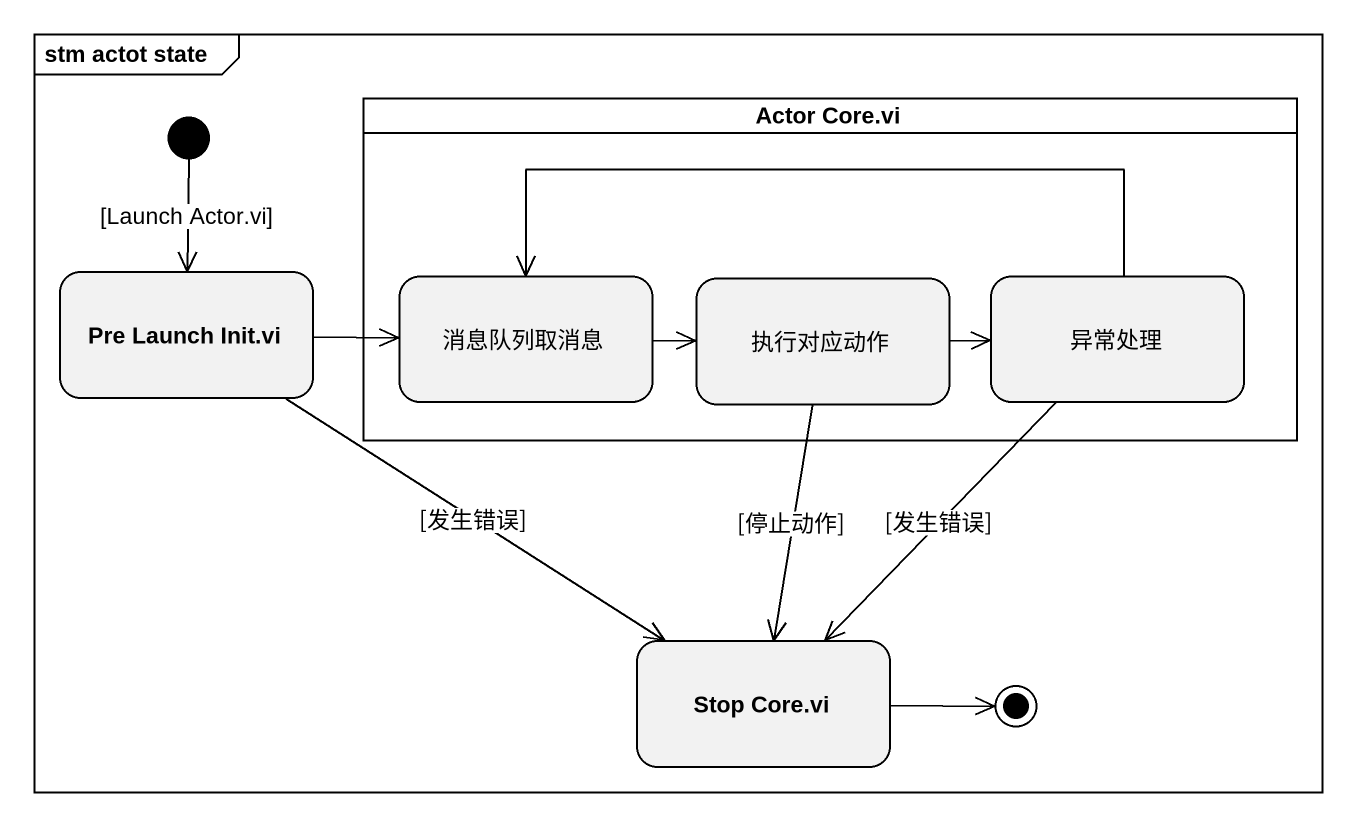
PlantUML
@startuml
mainframe stm actot state
hide empty description
state "Actor Core.vi" as Actor_Core_vi <<partition>> {
  state 消息队列取消息
  state 执行对应动作
  state 异常处理
}
state "Pre Launch Init.vi" as Pre_Launch_Init_vi
state "Stop Core.vi" as Stop_Core_vi
[*] --> Pre_Launch_Init_vi : [Launch Actor.vi]
Pre_Launch_Init_vi -right-> 消息队列取消息
Pre_Launch_Init_vi --> Stop_Core_vi : [发生错误]
消息队列取消息 -right-> 执行对应动作
执行对应动作 -right-> 异常处理
执行对应动作 --> Stop_Core_vi : [停止动作]
异常处理 -left-> 消息队列取消息
异常处理 --> Stop_Core_vi : [发生错误]
Stop_Core_vi -right-> [*]
@enduml
